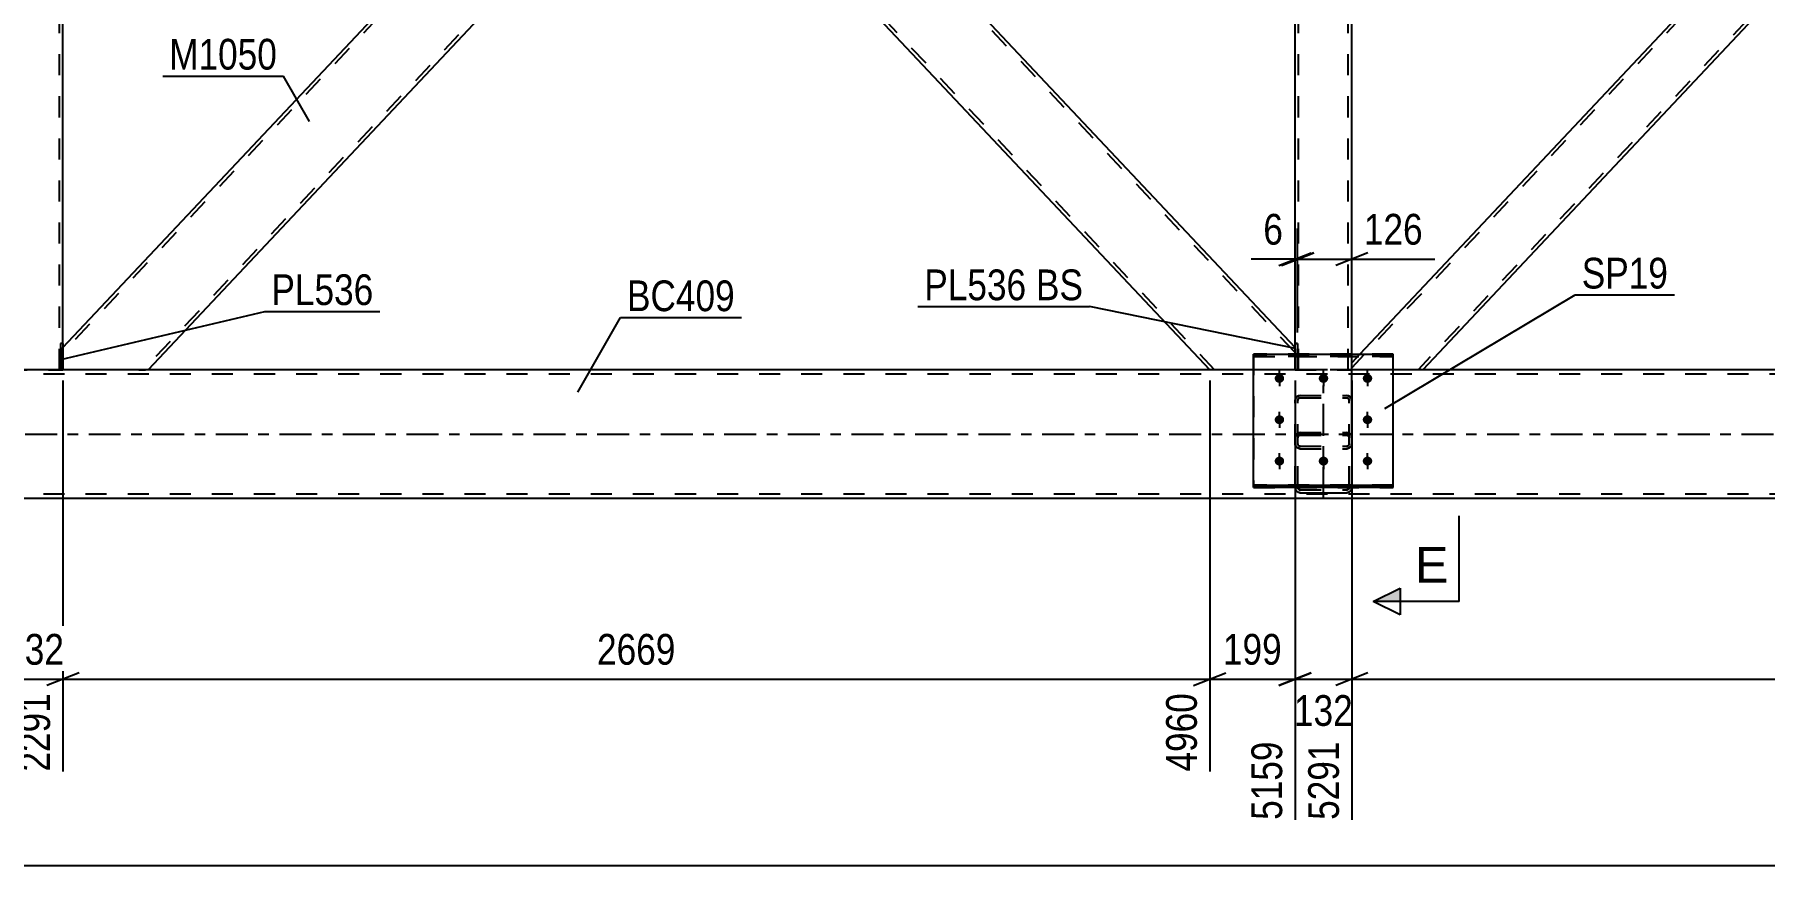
# Model space of a CAD drawing. Header units: millimetres. Extents: x -54 to 787, y -426 to 168.
# Drawn here: x 39.5 to 200.6, y -167.8 to -90.4 of the extents above; entities that cross this region are included whole.
import ezdxf

# ---------------------------------------------------------------- set-up
doc = ezdxf.new("R2010")
doc.units = ezdxf.units.MM
doc.linetypes.add('DXK_LINE_DOT2', pattern=[3.9198, 1.9599, -1.9599])
doc.linetypes.add('DXK_LINE_DOT3', pattern=[5.9187, 2.979, -0.9799, 0.9799, -0.9799])
doc.styles.add('Arial', font='ARIAL.TTF', dxfattribs={"height": 0.2})
doc.styles.add('Arial Narrow', font='ARIALN.TTF', dxfattribs={"height": 0.2})

# ---------------------------------------------------------------- blocks, each defined once
blk = doc.blocks.new('Part-761549023-3753 - 3598')
at = {"color": 2, "linetype": 'Continuous'}
for p, q in [((99.54, -69.05), (104.48, -63.8)), ((156.9, -119.54), (104.48, -63.8)), ((148.96, -121.6), (99.54, -69.05)), ((153.05, -121.6), (149.02, -121.6))]:
    blk.add_line(p, q, dxfattribs=at)
at = {"color": 7, "linetype": 'DXK_LINE_DOT2'}
for p, q in [((156.9, -120), (104.26, -64.03)), ((99.76, -68.82), (99.78, -68.8)), ((149.4, -121.6), (99.76, -68.82)), ((156.9, -121.6), (156.9, -119.54)), ((149.02, -121.6), (148.96, -121.6)), ((156.9, -121.6), (153.05, -121.6))]:
    blk.add_line(p, q, dxfattribs=at)
blk = doc.blocks.new('Part-761549023-3668 - 3598')
at = {"color": 7, "linetype": 'DXK_LINE_DOT2'}
for p, q in [((162.18, -6), (156.9, -6)), ((156.9, -8.46), (156.9, -6)), ((157.22, -121.6), (157.22, -6)), ((161.86, -121.6), (161.86, -6)), ((162.18, -6.66), (162.18, -6)), ((156.9, -121.6), (156.9, -119.14)), ((162.18, -121.6), (162.18, -120.15)), ((156.9, -121.6), (162.18, -121.6))]:
    blk.add_line(p, q, dxfattribs=at)
at = {"color": 2, "linetype": 'Continuous'}
for p, q in [((162.18, -120.15), (162.18, -6.66)), ((156.9, -119.14), (156.9, -8.46))]:
    blk.add_line(p, q, dxfattribs=at)
blk = doc.blocks.new('Part-761549023-3856 - 3598')
at = {"color": 7, "linetype": 'DXK_LINE_DOT2'}
for p, q in [((618.54, -122), (20.9, -122)), ((618.54, -121.6), (41.94, -121.6)), ((50.06, -121.6), (42.18, -121.6)), ((166.05, -121.6), (149.02, -121.6)), ((618.54, -133.2), (20.9, -133.2))]:
    blk.add_line(p, q, dxfattribs=at)
at = {"color": 2, "linetype": 'Continuous'}
for p, q in [((41.94, -121.6), (37.14, -121.6)), ((42.18, -121.6), (42.18, -121.6)), ((149.02, -121.6), (50.06, -121.6)), ((393.05, -121.6), (166.05, -121.6)), ((613.74, -133.6), (20.9, -133.6))]:
    blk.add_line(p, q, dxfattribs=at)
at = {"color": 7, "linetype": 'DXK_LINE_DOT3'}
blk.add_line((20.9, -127.6), (618.54, -127.6), dxfattribs=at)
blk = doc.blocks.new('Part-761549023-3663 - 3598')
at = {"color": 7, "linetype": 'DXK_LINE_DOT2'}
for p, q in [((270.71, -6), (162.18, -121.41)), ((276.9, -6.19), (168.37, -121.6)), ((276.9, -6), (270.27, -6)), ((219.54, -59.95), (215.92, -63.8)), ((223.16, -63.8), (219.54, -67.65)), ((162.92, -120.15), (162.18, -120.94)), ((162.18, -121.6), (162.18, -120.94)), ((168.81, -121.6), (162.18, -121.6))]:
    blk.add_line(p, q, dxfattribs=at)
at = {"color": 2, "linetype": 'Continuous'}
for p, q in [((270.27, -6), (219.54, -59.95)), ((276.9, -6.66), (276.9, -6)), ((276.9, -6.66), (223.16, -63.8)), ((215.92, -63.8), (162.92, -120.15)), ((219.54, -67.65), (168.81, -121.6))]:
    blk.add_line(p, q, dxfattribs=at)
blk = doc.blocks.new('Part-761549023-3683 - 3598')
at = {"color": 7, "linetype": 'DXK_LINE_DOT2'}
for p, q in [((42.18, -6), (36.9, -6)), ((36.9, -8.98), (36.9, -6)), ((37.22, -121.6), (37.22, -6)), ((41.86, -121.6), (41.86, -6)), ((42.18, -8.46), (42.18, -6)), ((36.9, -121.6), (36.9, -118.62)), ((42.18, -121.6), (42.18, -119.14)), ((36.9, -121.6), (42.18, -121.6))]:
    blk.add_line(p, q, dxfattribs=at)
at = {"color": 2, "linetype": 'Continuous'}
for p, q in [((36.9, -118.62), (36.9, -8.98)), ((42.18, -119.14), (42.18, -8.46))]:
    blk.add_line(p, q, dxfattribs=at)
blk = doc.blocks.new('Part-761549023-3688 - 3598')
at = {"color": 7, "linetype": 'DXK_LINE_DOT2'}
for p, q in [((149.39, -6), (42.18, -120)), ((149.02, -6), (148.96, -6)), ((156.9, -6), (156.9, -8.06)), ((156.9, -7.59), (49.68, -121.6)), ((99.54, -58.54), (94.6, -63.8)), ((104.48, -63.8), (99.54, -69.05)), ((42.18, -120.47), (42.18, -119.54)), ((49.25, -121.6), (49.87, -121.6)), ((50.12, -121.6), (50.06, -121.6))]:
    blk.add_line(p, q, dxfattribs=at)
at = {"color": 2, "linetype": 'Continuous'}
for p, q in [((148.96, -6), (99.54, -58.54)), ((149.02, -6), (156.9, -6)), ((156.9, -8.06), (104.48, -63.8)), ((42.18, -119.54), (94.6, -63.8)), ((99.54, -69.05), (50.12, -121.6)), ((42.18, -121.6), (42.18, -120.47)), ((49.25, -121.6), (42.18, -121.6)), ((50.06, -121.6), (49.25, -121.6)), ((50.06, -121.6), (50.06, -121.6))]:
    blk.add_line(p, q, dxfattribs=at)
blk = doc.blocks.new('Part-761549023-3795 - 3598')
at = {"color": 7, "linetype": 'DXK_LINE_DOT2'}
for p, q in [((157.39, -123.99), (157.21, -124.03)), ((157.39, -123.99), (161.71, -123.99)), ((161.89, -124.03), (161.71, -123.99)), ((156.95, -124.27), (156.91, -124.45)), ((156.91, -132.55), (156.91, -124.45)), ((157.05, -124.13), (156.95, -124.27)), ((157.21, -124.03), (157.05, -124.13)), ((157.15, -124.45), (157.17, -124.36)), ((157.15, -132.55), (157.15, -124.45)), ((157.17, -124.36), (157.22, -124.29)), ((157.22, -124.29), (157.3, -124.24)), ((157.3, -124.24), (157.39, -124.22)), ((157.39, -124.22), (161.71, -124.22)), ((161.71, -124.22), (161.8, -124.24)), ((161.8, -124.24), (161.88, -124.29)), ((161.88, -124.29), (161.93, -124.36)), ((162.05, -124.13), (161.89, -124.03)), ((161.93, -124.36), (161.95, -124.45)), ((161.95, -132.55), (161.95, -124.45)), ((162.15, -124.27), (162.05, -124.13)), ((162.19, -124.45), (162.15, -124.27)), ((162.19, -132.55), (162.19, -124.45)), ((156.91, -127.95), (156.95, -127.76)), ((156.91, -128.51), (156.95, -128.68)), ((156.95, -128.68), (157.05, -128.82)), ((157.05, -128.82), (157.21, -128.92)), ((157.17, -127.85), (157.15, -127.95)), ((157.17, -128.59), (157.15, -128.51)), ((157.22, -127.77), (157.17, -127.85)), ((157.22, -128.66), (157.17, -128.59)), ((157.21, -127.48), (157.39, -127.44)), ((157.3, -127.72), (157.22, -127.77)), ((157.3, -128.71), (157.22, -128.66)), ((157.39, -127.7), (157.3, -127.72)), ((157.39, -128.73), (157.3, -128.71)), ((157.39, -127.44), (161.71, -127.44)), ((157.39, -127.7), (161.71, -127.7)), ((157.39, -128.73), (161.71, -128.73)), ((161.71, -127.44), (161.89, -127.48)), ((161.8, -127.72), (161.71, -127.7)), ((161.8, -128.71), (161.71, -128.73)), ((161.88, -127.77), (161.8, -127.72)), ((161.88, -128.66), (161.8, -128.71)), ((161.93, -127.85), (161.88, -127.77)), ((161.93, -128.59), (161.88, -128.66)), ((161.89, -128.92), (162.05, -128.82)), ((161.95, -127.95), (161.93, -127.85)), ((161.95, -128.51), (161.93, -128.59)), ((162.05, -128.82), (162.15, -128.68)), ((162.15, -127.76), (162.19, -127.95)), ((162.15, -128.68), (162.19, -128.51)), ((157.21, -128.92), (157.39, -128.96)), ((157.39, -128.96), (161.71, -128.96)), ((161.71, -128.96), (161.89, -128.92)), ((156.92, -132.58), (156.91, -132.55)), ((157.15, -132.55), (157.17, -132.65)), ((157.17, -132.65), (157.22, -132.73)), ((157.22, -132.73), (157.3, -132.79)), ((157.3, -132.79), (157.39, -132.8)), ((157.39, -132.8), (161.71, -132.8)), ((161.71, -132.8), (161.8, -132.79)), ((161.8, -132.79), (161.88, -132.73)), ((161.88, -132.73), (161.93, -132.65)), ((161.93, -132.65), (161.95, -132.55)), ((162.19, -132.55), (162.18, -132.58))]:
    blk.add_line(p, q, dxfattribs=at)
at = {"color": 7, "linetype": 'DXK_LINE_DOT3'}
blk.add_line((159.55, -133.67), (159.55, -123.06), dxfattribs=at)
at = {"color": 2, "linetype": 'Continuous'}
for p, q in [((156.95, -132.75), (156.92, -132.58)), ((157.39, -133.06), (157.21, -133.02)), ((157.39, -133.06), (161.71, -133.06)), ((161.89, -133.02), (161.71, -133.06)), ((162.18, -132.58), (162.15, -132.75))]:
    blk.add_line(p, q, dxfattribs=at)
at = {"color": 7, "linetype": 'DXK_LINE_DOT2'}
for centre, start, end in [((157.41, -127.93), 114.3199, 159.2417), ((161.69, -127.93), 20.7583, 65.6801)]:
    blk.add_arc(centre, 0.496, start, end, dxfattribs=at)
at = {"color": 2, "linetype": 'Continuous'}
for centre, start, end in [((157.41, -132.57), 200.7583, 245.6801), ((161.69, -132.57), 294.3199, 339.2417)]:
    blk.add_arc(centre, 0.496, start, end, dxfattribs=at)
blk = doc.blocks.new('Part-761549023-3813 - 3598')
at = {"color": 7, "linetype": 'DXK_LINE_DOT2'}
for p, q in [((157.21, -124.03), (157.39, -123.99)), ((157.39, -123.99), (161.71, -123.99)), ((161.71, -123.99), (161.89, -124.03)), ((156.91, -124.45), (156.95, -124.27)), ((156.91, -132.55), (156.91, -124.45)), ((156.95, -124.27), (157.05, -124.13)), ((157.05, -124.13), (157.21, -124.03)), ((157.17, -124.36), (157.15, -124.45)), ((157.15, -132.55), (157.15, -124.45)), ((157.22, -124.29), (157.17, -124.36)), ((157.3, -124.24), (157.22, -124.29)), ((157.39, -124.22), (157.3, -124.24)), ((157.39, -124.22), (161.71, -124.22)), ((161.8, -124.24), (161.71, -124.22)), ((161.88, -124.29), (161.8, -124.24)), ((161.93, -124.36), (161.88, -124.29)), ((161.89, -124.03), (162.05, -124.13)), ((161.95, -124.45), (161.93, -124.36)), ((161.95, -132.55), (161.95, -124.45)), ((162.05, -124.13), (162.15, -124.27)), ((162.15, -124.27), (162.19, -124.45)), ((162.19, -132.55), (162.19, -124.45)), ((156.95, -127.76), (156.91, -127.95)), ((156.95, -128.68), (156.91, -128.51)), ((157.05, -128.82), (156.95, -128.68)), ((157.21, -128.92), (157.05, -128.82)), ((157.15, -127.95), (157.17, -127.85)), ((157.15, -128.51), (157.17, -128.59)), ((157.17, -127.85), (157.22, -127.77)), ((157.17, -128.59), (157.22, -128.66)), ((157.39, -127.44), (157.21, -127.48)), ((157.22, -127.77), (157.3, -127.72)), ((157.22, -128.66), (157.3, -128.71)), ((157.3, -127.72), (157.39, -127.7)), ((157.3, -128.71), (157.39, -128.73)), ((157.39, -127.44), (161.71, -127.44)), ((157.39, -127.7), (161.71, -127.7)), ((157.39, -128.73), (161.71, -128.73)), ((161.89, -127.48), (161.71, -127.44)), ((161.71, -127.7), (161.8, -127.72)), ((161.71, -128.73), (161.8, -128.71)), ((161.8, -127.72), (161.88, -127.77)), ((161.8, -128.71), (161.88, -128.66)), ((161.88, -127.77), (161.93, -127.85)), ((161.88, -128.66), (161.93, -128.59)), ((162.05, -128.82), (161.89, -128.92)), ((161.93, -127.85), (161.95, -127.95)), ((161.93, -128.59), (161.95, -128.51)), ((162.15, -128.68), (162.05, -128.82)), ((162.19, -127.95), (162.15, -127.76)), ((162.19, -128.51), (162.15, -128.68)), ((157.39, -128.96), (157.21, -128.92)), ((157.39, -128.96), (161.71, -128.96)), ((161.89, -128.92), (161.71, -128.96)), ((156.91, -132.55), (156.95, -132.75)), ((157.17, -132.65), (157.15, -132.55)), ((157.22, -132.73), (157.17, -132.65)), ((157.21, -133.02), (157.39, -133.06)), ((157.3, -132.79), (157.22, -132.73)), ((157.39, -132.8), (157.3, -132.79)), ((157.39, -132.8), (161.71, -132.8)), ((157.39, -133.06), (161.71, -133.06)), ((161.8, -132.79), (161.71, -132.8)), ((161.71, -133.06), (161.89, -133.02)), ((161.88, -132.73), (161.8, -132.79)), ((161.93, -132.65), (161.88, -132.73)), ((161.95, -132.55), (161.93, -132.65)), ((162.15, -132.75), (162.19, -132.55))]:
    blk.add_line(p, q, dxfattribs=at)
for centre, start, end in [((157.41, -127.93), 114.3199, 159.2417), ((161.69, -127.93), 20.7583, 65.6801), ((157.41, -132.57), 200.7583, 245.6801), ((161.69, -132.57), 294.3199, 339.2417)]:
    blk.add_arc(centre, 0.496, start, end, dxfattribs=at)
blk = doc.blocks.new('Part-761549023-3836 - 3598')
at = {"color": 2, "linetype": 'Continuous'}
for p, q in [((42.18, -119.14), (41.94, -119.14)), ((41.94, -119.14), (41.94, -121.6)), ((42.18, -119.14), (42.18, -121.6)), ((42.18, -121.6), (41.94, -121.6))]:
    blk.add_line(p, q, dxfattribs=at)
blk = doc.blocks.new('Part-761549023-3861 - 3598')
at = {"color": 7, "linetype": 'DXK_LINE_DOT2'}
for p, q in [((156.9, -121.6), (156.9, -119.14)), ((157.14, -119.14), (156.9, -119.14)), ((157.14, -121.6), (157.14, -119.14)), ((157.14, -121.6), (156.9, -121.6))]:
    blk.add_line(p, q, dxfattribs=at)
blk = doc.blocks.new('Part-761549023-3866 - 3598')
at = {"color": 2, "linetype": 'Continuous'}
for p, q in [((156.9, -119.14), (157.14, -119.14)), ((156.9, -120.15), (156.9, -119.14)), ((157.14, -119.14), (157.14, -120.15))]:
    blk.add_line(p, q, dxfattribs=at)
at = {"color": 7, "linetype": 'DXK_LINE_DOT2'}
for p, q in [((156.9, -121.6), (156.9, -120.15)), ((157.14, -121.6), (157.14, -120.15)), ((156.9, -121.6), (157.14, -121.6))]:
    blk.add_line(p, q, dxfattribs=at)
blk = doc.blocks.new('Part-761549023-3878 - 3598')
at = {"color": 7, "linetype": 'DXK_LINE_DOT2'}
for p, q in [((166.05, -120.15), (153.05, -120.15)), ((153.05, -120.15), (153.05, -132.58)), ((166.05, -120.37), (153.05, -120.37)), ((166.05, -132.58), (166.05, -120.15)), ((166.05, -132.36), (153.05, -132.36)), ((153.05, -132.58), (166.05, -132.58))]:
    blk.add_line(p, q, dxfattribs=at)
blk = doc.blocks.new('Part-761549023-3883 - 3598')
at = {"color": 2, "linetype": 'Continuous'}
for p, q in [((153.05, -120.15), (166.05, -120.15)), ((153.05, -132.58), (153.05, -120.15)), ((166.05, -132.58), (166.05, -120.15)), ((153.05, -132.36), (166.05, -132.36)), ((166.05, -132.58), (153.05, -132.58))]:
    blk.add_line(p, q, dxfattribs=at)
at = {"color": 7, "linetype": 'DXK_LINE_DOT2'}
blk.add_line((153.05, -120.37), (166.05, -120.37), dxfattribs=at)
blk = doc.blocks.new('Part-761549023-3915 - 3598')
at = {"color": 7, "linetype": 'DXK_LINE_DOT2'}
for p, q in [((41.94, -121.6), (41.94, -119.14)), ((42.18, -119.14), (41.94, -119.14)), ((42.18, -121.6), (42.18, -119.14)), ((42.18, -121.6), (41.94, -121.6))]:
    blk.add_line(p, q, dxfattribs=at)
blk = doc.blocks.new('Bolt-761549023-3938 - 3598')
at = {"linetype": 'Continuous'}
for points in [[(155.45, -122.82), (155.36, -122.81), (155.27, -122.78), (155.19, -122.74), (155.12, -122.68), (155.07, -122.61), (155.03, -122.53), (155.01, -122.45), (155.01, -122.36), (155.03, -122.28), (155.07, -122.2), (155.12, -122.13), (155.19, -122.07), (155.27, -122.03), (155.36, -122), (155.45, -121.99), (155.54, -122), (155.63, -122.03), (155.71, -122.07), (155.78, -122.13), (155.83, -122.2), (155.87, -122.28), (155.89, -122.36), (155.89, -122.45), (155.87, -122.53), (155.83, -122.61), (155.78, -122.68), (155.71, -122.74), (155.63, -122.78), (155.54, -122.81)], [(159.55, -122.82), (159.46, -122.81), (159.37, -122.78), (159.29, -122.74), (159.22, -122.68), (159.17, -122.61), (159.13, -122.53), (159.11, -122.45), (159.11, -122.36), (159.13, -122.28), (159.17, -122.2), (159.22, -122.13), (159.29, -122.07), (159.37, -122.03), (159.46, -122), (159.55, -121.99), (159.64, -122), (159.73, -122.03), (159.81, -122.07), (159.88, -122.13), (159.93, -122.2), (159.97, -122.28), (159.99, -122.36), (159.99, -122.45), (159.97, -122.53), (159.93, -122.61), (159.88, -122.68), (159.81, -122.74), (159.73, -122.78), (159.64, -122.81)], [(163.65, -122.82), (163.56, -122.81), (163.47, -122.78), (163.39, -122.74), (163.32, -122.68), (163.27, -122.61), (163.23, -122.53), (163.21, -122.45), (163.21, -122.36), (163.23, -122.28), (163.27, -122.2), (163.32, -122.13), (163.39, -122.07), (163.47, -122.03), (163.56, -122), (163.65, -121.99), (163.74, -122), (163.83, -122.03), (163.91, -122.07), (163.98, -122.13), (164.03, -122.2), (164.07, -122.28), (164.09, -122.36), (164.09, -122.45), (164.07, -122.53), (164.03, -122.61), (163.98, -122.68), (163.91, -122.74), (163.83, -122.78), (163.74, -122.81)], [(155.45, -126.67), (155.36, -126.66), (155.27, -126.63), (155.19, -126.59), (155.12, -126.53), (155.07, -126.46), (155.03, -126.38), (155.01, -126.3), (155.01, -126.21), (155.03, -126.13), (155.07, -126.05), (155.12, -125.98), (155.19, -125.92), (155.27, -125.88), (155.36, -125.85), (155.45, -125.84), (155.54, -125.85), (155.63, -125.88), (155.71, -125.92), (155.78, -125.98), (155.83, -126.05), (155.87, -126.13), (155.89, -126.21), (155.89, -126.3), (155.87, -126.38), (155.83, -126.46), (155.78, -126.53), (155.71, -126.59), (155.63, -126.63), (155.54, -126.66)], [(163.65, -126.67), (163.56, -126.66), (163.47, -126.63), (163.39, -126.59), (163.32, -126.53), (163.27, -126.46), (163.23, -126.38), (163.21, -126.3), (163.21, -126.21), (163.23, -126.13), (163.27, -126.05), (163.32, -125.98), (163.39, -125.92), (163.47, -125.88), (163.56, -125.85), (163.65, -125.84), (163.74, -125.85), (163.83, -125.88), (163.91, -125.92), (163.98, -125.98), (164.03, -126.05), (164.07, -126.13), (164.09, -126.21), (164.09, -126.3), (164.07, -126.38), (164.03, -126.46), (163.98, -126.53), (163.91, -126.59), (163.83, -126.63), (163.74, -126.66)], [(155.45, -130.52), (155.36, -130.51), (155.27, -130.49), (155.19, -130.44), (155.12, -130.39), (155.07, -130.32), (155.03, -130.24), (155.01, -130.15), (155.01, -130.07), (155.03, -129.98), (155.07, -129.9), (155.12, -129.83), (155.19, -129.77), (155.27, -129.73), (155.36, -129.7), (155.45, -129.7), (155.54, -129.7), (155.63, -129.73), (155.71, -129.77), (155.78, -129.83), (155.83, -129.9), (155.87, -129.98), (155.89, -130.07), (155.89, -130.15), (155.87, -130.24), (155.83, -130.32), (155.78, -130.39), (155.71, -130.44), (155.63, -130.49), (155.54, -130.51)], [(159.55, -130.52), (159.46, -130.51), (159.37, -130.49), (159.29, -130.44), (159.22, -130.39), (159.17, -130.32), (159.13, -130.24), (159.11, -130.15), (159.11, -130.07), (159.13, -129.98), (159.17, -129.9), (159.22, -129.83), (159.29, -129.77), (159.37, -129.73), (159.46, -129.7), (159.55, -129.7), (159.64, -129.7), (159.73, -129.73), (159.81, -129.77), (159.88, -129.83), (159.93, -129.9), (159.97, -129.98), (159.99, -130.07), (159.99, -130.15), (159.97, -130.24), (159.93, -130.32), (159.88, -130.39), (159.81, -130.44), (159.73, -130.49), (159.64, -130.51)], [(163.65, -130.52), (163.56, -130.51), (163.47, -130.49), (163.39, -130.44), (163.32, -130.39), (163.27, -130.32), (163.23, -130.24), (163.21, -130.15), (163.21, -130.07), (163.23, -129.98), (163.27, -129.9), (163.32, -129.83), (163.39, -129.77), (163.47, -129.73), (163.56, -129.7), (163.65, -129.7), (163.74, -129.7), (163.83, -129.73), (163.91, -129.77), (163.98, -129.83), (164.03, -129.9), (164.07, -129.98), (164.09, -130.07), (164.09, -130.15), (164.07, -130.24), (164.03, -130.32), (163.98, -130.39), (163.91, -130.44), (163.83, -130.49), (163.74, -130.51)]]:
    blk.add_hatch(color=1, dxfattribs=at).paths.add_polyline_path(points)
at = {"color": 1, "linetype": 'Continuous'}
for p, q in [((155.45, -122.8), (155.45, -121.66)), ((159.55, -122.8), (159.55, -121.66)), ((163.65, -122.8), (163.65, -121.66)), ((155.45, -126.65), (155.45, -125.52)), ((163.65, -126.65), (163.65, -125.52)), ((155.45, -130.51), (155.45, -129.37)), ((159.55, -130.51), (159.55, -129.37)), ((163.65, -130.51), (163.65, -129.37))]:
    blk.add_line(p, q, dxfattribs=at)
blk = doc.blocks.new('Bolt-761549023-3959 - 3598')
at = {"color": 1, "linetype": 'DXK_LINE_DOT2'}
for p, q in [((155.45, -122.01), (155.45, -123.14)), ((159.55, -122.01), (159.55, -123.14)), ((163.65, -122.01), (163.65, -123.14)), ((155.45, -125.86), (155.45, -127)), ((163.65, -125.86), (163.65, -127)), ((155.45, -129.71), (155.45, -130.85)), ((159.55, -129.71), (159.55, -130.85)), ((163.65, -129.71), (163.65, -130.85))]:
    blk.add_line(p, q, dxfattribs=at)
blk = doc.blocks.new('StraightDimension-761549023-8378 - 3598')
at = {"color": 7, "linetype": 'Continuous'}
for p, q in [((156.9, -122.6), (156.9, -163.54)), ((162.19, -122.6), (162.19, -163.54)), ((155.4, -151.03), (158.4, -149.83)), ((156.9, -150.43), (162.19, -150.43)), ((163.69, -149.83), (160.69, -151.03))]:
    blk.add_line(p, q, dxfattribs=at)
at = {"color": 0}
blk.add_wipeout([(162.89, -155.38), (162.89, -151.18), (156.2, -151.18), (156.2, -155.38)], dxfattribs=at)
at = {"color": 3, "style": 'Arial Narrow'}
blk.add_text('132', height=2.863, dxfattribs=at).set_placement((156.8, -154.78))
at = {"color": 0, "linetype": 'Continuous'}
blk.add_wipeout([(161.59, -155.63), (157.39, -155.63), (157.39, -164.14), (161.59, -164.14)], dxfattribs=at)
at = {"color": 3, "linetype": 'Continuous', "style": 'Arial Narrow'}
blk.add_text('5291', height=2.863, rotation=90.0002, dxfattribs=at).set_placement((160.99, -163.54))
blk = doc.blocks.new('StraightDimension-761549023-8380 - 3598')
at = {"color": 7, "linetype": 'Continuous'}
for p, q in [((42.18, -122.6), (42.18, -159.04)), ((148.96, -122.6), (148.96, -159.04)), ((43.68, -149.83), (40.68, -151.03)), ((42.18, -150.43), (148.96, -150.43)), ((147.46, -151.03), (150.46, -149.83))]:
    blk.add_line(p, q, dxfattribs=at)
at = {"color": 0}
blk.add_wipeout([(99.82, -149.68), (99.82, -145.48), (91.31, -145.48), (91.31, -149.68)], dxfattribs=at)
at = {"color": 0, "linetype": 'Continuous'}
blk.add_wipeout([(148.36, -151.13), (144.16, -151.13), (144.16, -159.64), (148.36, -159.64)], dxfattribs=at)
at = {"color": 3, "style": 'Arial Narrow'}
blk.add_text('2669', height=2.863, dxfattribs=at).set_placement((91.91, -149.08))
at = {"color": 3, "linetype": 'Continuous', "style": 'Arial Narrow'}
blk.add_text('4960', height=2.863, rotation=90.0002, dxfattribs=at).set_placement((147.76, -159.04))
blk = doc.blocks.new('StraightDimension-761549023-8381 - 3598')
at = {"color": 7, "linetype": 'Continuous'}
for p, q in [((36.9, -122.6), (36.9, -159.04)), ((42.18, -122.6), (42.18, -159.04)), ((35.4, -151.03), (38.4, -149.83)), ((36.9, -150.43), (42.18, -150.43)), ((43.68, -149.83), (40.68, -151.03))]:
    blk.add_line(p, q, dxfattribs=at)
at = {"color": 0}
blk.add_wipeout([(42.88, -149.68), (42.88, -145.48), (36.2, -145.48), (36.2, -149.68)], dxfattribs=at)
at = {"color": 0, "linetype": 'Continuous'}
blk.add_wipeout([(41.58, -151.13), (37.38, -151.13), (37.38, -159.64), (41.58, -159.64)], dxfattribs=at)
at = {"color": 3, "style": 'Arial Narrow'}
blk.add_text('132', height=2.863, dxfattribs=at).set_placement((36.8, -149.08))
at = {"color": 3, "linetype": 'Continuous', "style": 'Arial Narrow'}
blk.add_text('2291', height=2.863, rotation=90.0002, dxfattribs=at).set_placement((40.98, -159.04))
blk = doc.blocks.new('StraightDimension-761549023-4630 - 3598')
at = {"color": 7, "linetype": 'Continuous'}
for p, q in [((157.14, -118.14), (157.14, -108.44)), ((162.19, -127.53), (162.19, -108.44)), ((155.64, -111.89), (158.64, -110.69)), ((163.69, -110.69), (160.69, -111.89)), ((157.14, -111.29), (162.19, -111.29))]:
    blk.add_line(p, q, dxfattribs=at)
at = {"color": 0}
blk.add_wipeout([(169.4, -110.54), (169.4, -106.34), (162.71, -106.34), (162.71, -110.54)], dxfattribs=at)
at = {"color": 7, "linetype": 'Continuous'}
blk.add_line((162.19, -111.29), (169.92, -111.29), dxfattribs=at)
blk.add_line((162.19, -111.29), (169.92, -111.29), dxfattribs=at)
at = {"color": 3, "style": 'Arial Narrow'}
blk.add_text('126', height=2.863, dxfattribs=at).set_placement((163.31, -109.94))
blk = doc.blocks.new('StraightDimension-761549023-8377 - 3598')
at = {"color": 7, "linetype": 'Continuous'}
for p, q in [((162.19, -122.6), (162.19, -163.54)), ((270.27, -122.6), (270.27, -159.04)), ((163.69, -149.83), (160.69, -151.03)), ((162.19, -150.43), (270.27, -150.43)), ((268.77, -151.03), (271.77, -149.83))]:
    blk.add_line(p, q, dxfattribs=at)
at = {"color": 0}
blk.add_wipeout([(220.49, -149.68), (220.49, -145.48), (211.98, -145.48), (211.98, -149.68)], dxfattribs=at)
at = {"color": 0, "linetype": 'Continuous'}
blk.add_wipeout([(269.67, -151.13), (265.47, -151.13), (265.47, -159.64), (269.67, -159.64)], dxfattribs=at)
at = {"color": 3, "style": 'Arial Narrow'}
blk.add_text('2702', height=2.863, dxfattribs=at).set_placement((212.58, -149.08))
at = {"color": 3, "linetype": 'Continuous', "style": 'Arial Narrow'}
blk.add_text('7993', height=2.863, rotation=90.0002, dxfattribs=at).set_placement((269.07, -159.04))
blk = doc.blocks.new('StraightDimension-761549023-4619 - 3598')
at = {"color": 7, "linetype": 'Continuous'}
for p, q in [((156.9, -118.14), (156.9, -108.44)), ((157.14, -118.14), (157.14, -108.44)), ((155.4, -111.89), (158.4, -110.69)), ((158.64, -110.69), (155.64, -111.89)), ((156.9, -111.29), (157.14, -111.29))]:
    blk.add_line(p, q, dxfattribs=at)
at = {"color": 0}
blk.add_wipeout([(156.38, -110.54), (156.38, -106.34), (153.35, -106.34), (153.35, -110.54)], dxfattribs=at)
at = {"color": 7, "linetype": 'Continuous'}
blk.add_line((156.9, -111.29), (152.82, -111.29), dxfattribs=at)
blk.add_line((156.9, -111.29), (152.82, -111.29), dxfattribs=at)
at = {"color": 3, "style": 'Arial Narrow'}
blk.add_text('6', height=2.86, dxfattribs=at).set_placement((153.95, -109.94))
blk = doc.blocks.new('StraightDimension-761549023-4666 - 3598')
at = {"color": 7, "linetype": 'Continuous'}
for p, q in [((11.21, -7.5), (10.01, -4.5)), ((41.18, -6), (7.76, -6)), ((10.61, -121.6), (10.61, -6)), ((10.01, -120.1), (11.21, -123.1)), ((41.18, -121.6), (7.76, -121.6))]:
    blk.add_line(p, q, dxfattribs=at)
at = {"color": 0}
blk.add_wipeout([(9.86, -59.54), (5.66, -59.54), (5.66, -68.06), (9.86, -68.06)], dxfattribs=at)
at = {"color": 3, "style": 'Arial Narrow'}
blk.add_text('2890', height=2.863, rotation=90.0002, dxfattribs=at).set_placement((9.26, -67.46))
blk = doc.blocks.new('StraightDimension-761549023-8379 - 3598')
at = {"color": 7, "linetype": 'Continuous'}
for p, q in [((148.96, -122.6), (148.96, -159.04)), ((156.9, -122.6), (156.9, -163.54)), ((147.46, -151.03), (150.46, -149.83)), ((148.96, -150.43), (156.9, -150.43)), ((158.4, -149.83), (155.4, -151.03))]:
    blk.add_line(p, q, dxfattribs=at)
at = {"color": 0}
blk.add_wipeout([(156.27, -149.68), (156.27, -145.48), (149.59, -145.48), (149.59, -149.68)], dxfattribs=at)
at = {"color": 0, "linetype": 'Continuous'}
blk.add_wipeout([(156.3, -155.63), (152.1, -155.63), (152.1, -164.14), (156.3, -164.14)], dxfattribs=at)
at = {"color": 3, "style": 'Arial Narrow'}
blk.add_text('199', height=2.863, dxfattribs=at).set_placement((150.19, -149.08))
at = {"color": 3, "linetype": 'Continuous', "style": 'Arial Narrow'}
blk.add_text('5159', height=2.863, rotation=90.0002, dxfattribs=at).set_placement((155.7, -163.54))
blk = doc.blocks.new('StraightDimension-761549023-13310 - 3598')
at = {"color": 7, "linetype": 'Continuous'}
blk.add_line((-1, -167.79), (659.54, -167.79), dxfattribs=at)
blk = doc.blocks.new('Mark-761549023-3852 - 3598')
at = {"color": 0}
blk.add_wipeout([(104.75, -116.14), (104.75, -113.14), (94.7, -113.14), (94.7, -116.14)], dxfattribs=at)
blk.add_wipeout([(104.75, -116.14), (104.75, -113.14), (94.7, -113.14), (94.7, -116.14)], dxfattribs=at)
at = {"color": 30, "linetype": 'Continuous'}
for p, q in [((90.12, -123.68), (94.1, -116.74)), ((94.1, -116.74), (105.35, -116.74))]:
    blk.add_line(p, q, dxfattribs=at)
at = {"color": 3, "style": 'Arial Narrow'}
blk.add_text('BC409', height=2.863, dxfattribs=at).set_placement((94.7, -116.14))
blk = doc.blocks.new('MarkSet-761549023-5119 - 3598')
at = {"color": 0}
for points in [[(131.88, -115.12), (131.88, -112.12), (122.38, -112.12), (122.38, -115.12)], [(137.17, -115.12), (137.17, -112.12), (132.78, -112.12), (132.78, -115.12)]]:
    blk.add_wipeout(points, dxfattribs=at)
for points in [[(131.88, -115.12), (131.88, -112.12), (122.38, -112.12), (122.38, -115.12)], [(137.17, -115.12), (137.17, -112.12), (132.78, -112.12), (132.78, -115.12)]]:
    blk.add_wipeout(points, dxfattribs=at)
at = {"color": 30, "linetype": 'Continuous'}
for p in [(121.78, -115.72), (156.96, -119.61)]:
    blk.add_line(p, (137.77, -115.72), dxfattribs=at)
at = {"color": 3, "style": 'Arial Narrow'}
for s, p in [('PL536', (122.38, -115.12)), ('BS', (132.78, -115.12))]:
    blk.add_text(s, height=2.863, dxfattribs=at).set_placement(p)
blk = doc.blocks.new('Mark-761549023-3684 - 3598')
at = {"color": 0}
blk.add_wipeout([(62.12, -93.63), (62.12, -90.63), (52.07, -90.63), (52.07, -93.63)], dxfattribs=at)
blk.add_wipeout([(62.12, -93.63), (62.12, -90.63), (52.07, -90.63), (52.07, -93.63)], dxfattribs=at)
at = {"color": 30, "linetype": 'Continuous'}
for p in [(51.47, -94.23), (65.13, -98.47)]:
    blk.add_line(p, (62.72, -94.23), dxfattribs=at)
at = {"color": 3, "style": 'Arial Narrow'}
blk.add_text('M1050', height=2.863, dxfattribs=at).set_placement((52.07, -93.63))
blk = doc.blocks.new('Mark-761549023-3832 - 3598')
at = {"color": 0}
blk.add_wipeout([(71.09, -115.57), (71.09, -112.57), (61.59, -112.57), (61.59, -115.57)], dxfattribs=at)
blk.add_wipeout([(71.09, -115.57), (71.09, -112.57), (61.59, -112.57), (61.59, -115.57)], dxfattribs=at)
at = {"color": 30, "linetype": 'Continuous'}
for p, q in [((41.99, -120.63), (60.99, -116.17)), ((60.99, -116.17), (71.69, -116.17))]:
    blk.add_line(p, q, dxfattribs=at)
at = {"color": 3, "style": 'Arial Narrow'}
blk.add_text('PL536', height=2.863, dxfattribs=at).set_placement((61.59, -115.57))
blk = doc.blocks.new('Mark-761549023-3879 - 3598')
at = {"color": 0}
blk.add_wipeout([(191.64, -114.03), (191.64, -111.03), (183.6, -111.03), (183.6, -114.03)], dxfattribs=at)
blk.add_wipeout([(191.64, -114.03), (191.64, -111.03), (183.6, -111.03), (183.6, -114.03)], dxfattribs=at)
at = {"color": 30, "linetype": 'Continuous'}
for p, q in [((165.25, -125.22), (183, -114.63)), ((183, -114.63), (192.24, -114.63))]:
    blk.add_line(p, q, dxfattribs=at)
at = {"color": 3, "style": 'Arial Narrow'}
blk.add_text('SP19', height=2.863, dxfattribs=at).set_placement((183.6, -114.03))
blk = doc.blocks.new('SectionMark-761549023-4982 - 3598')
at = {"linetype": 'Continuous'}
for points in [[(166.68, 29.07), (166.68, 27.82), (164.18, 29.07)], [(166.68, -141.95), (166.68, -143.2), (164.18, -143.2)]]:
    blk.add_hatch(color=6, dxfattribs=at).paths.add_polyline_path(points)
at = {"color": 6, "linetype": 'Continuous'}
for p, q in [((164.18, 29.07), (166.68, 30.32)), ((172.18, 29.07), (164.18, 29.07)), ((164.18, 29.07), (166.68, 27.82)), ((166.68, 27.82), (166.68, 30.32)), ((172.18, 29.07), (172.18, 21.07)), ((172.18, -143.2), (172.18, -135.2)), ((164.18, -143.2), (166.68, -141.95)), ((172.18, -143.2), (164.18, -143.2)), ((166.68, -144.45), (164.18, -143.2)), ((166.68, -141.95), (166.68, -144.45))]:
    blk.add_line(p, q, dxfattribs=at)
at = {"color": 0, "linetype": 'Continuous'}
for points in [[(171.18, 23.82), (171.18, 27.32), (168.07, 27.32), (168.07, 23.82)], [(171.18, -141.45), (171.18, -137.95), (168.07, -137.95), (168.07, -141.45)]]:
    blk.add_wipeout(points, dxfattribs=at)
at = {"color": 3, "linetype": 'Continuous', "style": 'Arial'}
for p in [(168.07, 23.82), (168.07, -141.45)]:
    blk.add_text('E', height=3.34, dxfattribs=at).set_placement(p)

msp = doc.modelspace()

# ---------------------------------------------------------------- block references
for name in ['Part-761549023-3683 - 3598', 'Part-761549023-3688 - 3598', 'Part-761549023-3668 - 3598', 'Part-761549023-3663 - 3598', 'Part-761549023-3753 - 3598', 'Part-761549023-3836 - 3598', 'Part-761549023-3915 - 3598', 'Part-761549023-3861 - 3598', 'Part-761549023-3866 - 3598', 'Part-761549023-3878 - 3598', 'Part-761549023-3883 - 3598', 'Part-761549023-3856 - 3598', 'Bolt-761549023-3938 - 3598', 'Bolt-761549023-3959 - 3598', 'Part-761549023-3795 - 3598', 'Part-761549023-3813 - 3598']:
    msp.add_blockref(name, (0, 0))

# ---------------------------------------------------------------- next in the draw order: block references
for name in ['StraightDimension-761549023-8380 - 3598', 'StraightDimension-761549023-8378 - 3598']:
    msp.add_blockref(name, (0, 0))

# ---------------------------------------------------------------- next in the draw order: block references
for name in ['StraightDimension-761549023-4630 - 3598', 'StraightDimension-761549023-8381 - 3598']:
    msp.add_blockref(name, (0, 0))

# ---------------------------------------------------------------- next in the draw order: block references
for name in ['StraightDimension-761549023-4666 - 3598', 'StraightDimension-761549023-4619 - 3598', 'StraightDimension-761549023-8379 - 3598', 'StraightDimension-761549023-8377 - 3598']:
    msp.add_blockref(name, (0, 0))

# ---------------------------------------------------------------- next in the draw order: block references
msp.add_blockref('StraightDimension-761549023-13310 - 3598', (0, 0))

# ---------------------------------------------------------------- next in the draw order: block references
for name in ['Mark-761549023-3684 - 3598', 'Mark-761549023-3879 - 3598', 'Mark-761549023-3832 - 3598', 'MarkSet-761549023-5119 - 3598', 'Mark-761549023-3852 - 3598']:
    msp.add_blockref(name, (0, 0))

# ---------------------------------------------------------------- next in the draw order: block references
msp.add_blockref('SectionMark-761549023-4982 - 3598', (0, 0))

doc.saveas('drawing.dxf')
